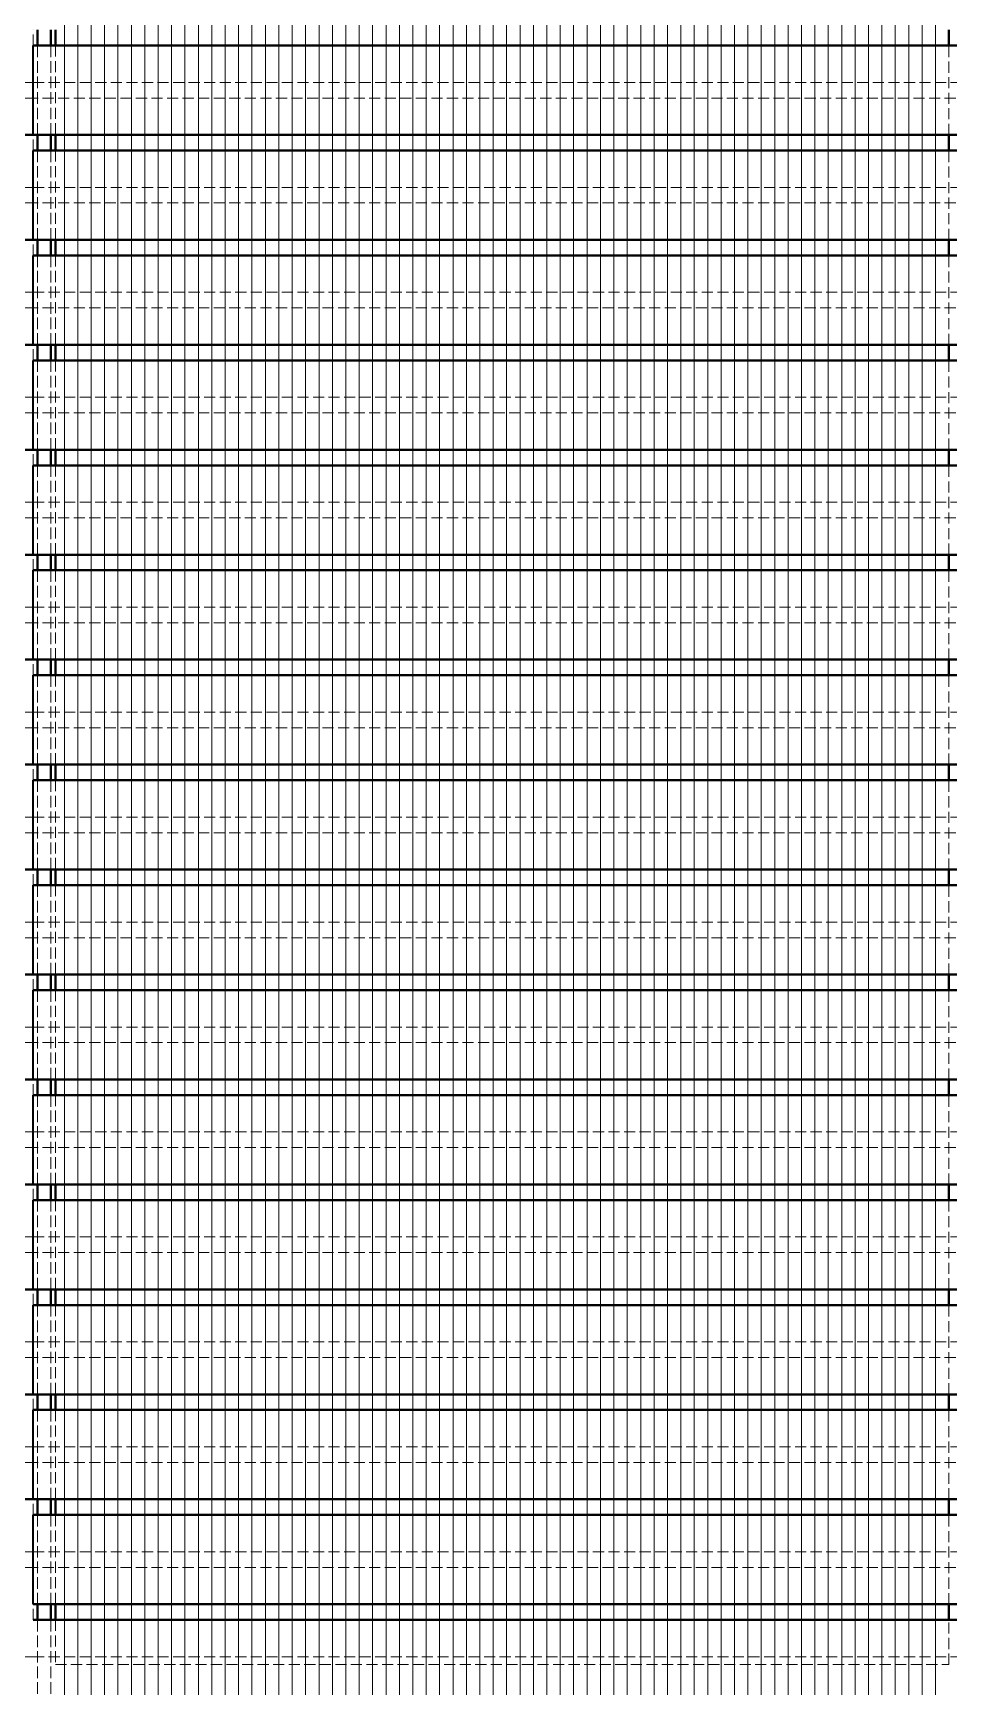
# Model space of a CAD drawing. Header units: millimetres. Extents: x 0 to 630, y 0 to 446.
# Drawn here: x 40.88 to 61.38, y 137.94 to 174.97 of the extents above; entities that cross this region are included whole.
import ezdxf

# ---------------------------------------------------------------- set-up
doc = ezdxf.new("R2010")
doc.units = ezdxf.units.MM
doc.header["$LTSCALE"] = 1.5
doc.linetypes.add('DASHED', pattern=[0.2067, 0.1654, -0.0413])
for name, color, linetype, lineweight, true_color in [('가려진 것(ISO)', 2, 'DASHED', 18, 0xffff00), ('가려진 좁은 것(ISO)', 2, 'DASHED', 18, 0xffff00), ('가시적인 것(ISO)', 3, 'Continuous', 40, 0x00ff00), ('가시적인 좁은 것(ISO)', 3, 'Continuous', 35, 0x00ff00)]:
    doc.layers.add(name, color=color, linetype=linetype, lineweight=lineweight, true_color=true_color)

msp = doc.modelspace()

# ---------------------------------------------------------------- linework, layer by layer
at = {"layer": '가려진 것(ISO)'}
for p, q in [((41.585, 238.444), (41.585, 137.444)), ((41.585, 137.444), (41.585, 238.444)), ((41.885, 238.444), (41.885, 137.444)), ((41.885, 137.444), (41.885, 238.444)), ((42.185, 238.444), (42.185, 137.444)), ((42.185, 137.444), (42.185, 238.444)), ((42.485, 238.444), (42.485, 137.444)), ((42.485, 137.444), (42.485, 238.444)), ((42.785, 238.444), (42.785, 137.444)), ((42.785, 137.444), (42.785, 238.444)), ((43.085, 238.444), (43.085, 137.444)), ((43.085, 137.444), (43.085, 238.444)), ((43.385, 238.444), (43.385, 137.444)), ((43.385, 137.444), (43.385, 238.444)), ((43.685, 238.444), (43.685, 137.444)), ((43.685, 137.444), (43.685, 238.444)), ((43.985, 238.444), (43.985, 137.444)), ((43.985, 137.444), (43.985, 238.444)), ((44.285, 238.444), (44.285, 137.444)), ((44.285, 137.444), (44.285, 238.444)), ((44.585, 238.444), (44.585, 137.444)), ((44.585, 137.444), (44.585, 238.444)), ((44.885, 238.444), (44.885, 137.444)), ((44.885, 137.444), (44.885, 238.444)), ((45.185, 238.444), (45.185, 137.444)), ((45.185, 137.444), (45.185, 238.444)), ((45.485, 238.444), (45.485, 137.444)), ((45.485, 137.444), (45.485, 238.444)), ((45.785, 238.444), (45.785, 137.444)), ((45.785, 137.444), (45.785, 238.444)), ((46.085, 238.444), (46.085, 137.444)), ((46.085, 137.444), (46.085, 238.444)), ((46.385, 238.444), (46.385, 137.444)), ((46.385, 137.444), (46.385, 238.444)), ((46.685, 238.444), (46.685, 137.444)), ((46.685, 137.444), (46.685, 238.444)), ((46.985, 238.444), (46.985, 137.444)), ((46.985, 137.444), (46.985, 238.444)), ((47.285, 238.444), (47.285, 137.444)), ((47.285, 137.444), (47.285, 238.444)), ((47.585, 238.444), (47.585, 137.444)), ((47.585, 137.444), (47.585, 238.444)), ((47.885, 238.444), (47.885, 137.444)), ((47.885, 137.444), (47.885, 238.444)), ((48.185, 238.444), (48.185, 137.444)), ((48.185, 137.444), (48.185, 238.444)), ((48.485, 238.444), (48.485, 137.444)), ((48.485, 137.444), (48.485, 238.444)), ((48.785, 238.444), (48.785, 137.444)), ((48.785, 137.444), (48.785, 238.444)), ((49.085, 238.444), (49.085, 137.444)), ((49.085, 137.444), (49.085, 238.444)), ((49.385, 238.444), (49.385, 137.444)), ((49.385, 137.444), (49.385, 238.444)), ((49.685, 238.444), (49.685, 137.444)), ((49.685, 137.444), (49.685, 238.444)), ((49.985, 238.444), (49.985, 137.444)), ((49.985, 137.444), (49.985, 238.444)), ((50.285, 238.444), (50.285, 137.444)), ((50.285, 137.444), (50.285, 238.444)), ((50.585, 238.444), (50.585, 137.444)), ((50.585, 137.444), (50.585, 238.444)), ((50.885, 238.444), (50.885, 137.444)), ((50.885, 137.444), (50.885, 238.444)), ((51.185, 238.444), (51.185, 137.444)), ((51.185, 137.444), (51.185, 238.444)), ((51.485, 238.444), (51.485, 137.444)), ((51.485, 137.444), (51.485, 238.444)), ((51.785, 238.444), (51.785, 137.444)), ((51.785, 137.444), (51.785, 238.444)), ((52.085, 238.444), (52.085, 137.444)), ((52.085, 137.444), (52.085, 238.444)), ((52.385, 238.444), (52.385, 137.444)), ((52.385, 137.444), (52.385, 238.444)), ((52.685, 238.444), (52.685, 137.444)), ((52.685, 137.444), (52.685, 238.444)), ((52.985, 238.444), (52.985, 137.444)), ((52.985, 137.444), (52.985, 238.444)), ((53.285, 238.444), (53.285, 137.444)), ((53.285, 137.444), (53.285, 238.444)), ((53.585, 238.444), (53.585, 137.444)), ((53.585, 137.444), (53.585, 238.444)), ((53.885, 238.444), (53.885, 137.444)), ((53.885, 137.444), (53.885, 238.444)), ((54.185, 238.444), (54.185, 137.444)), ((54.185, 137.444), (54.185, 238.444)), ((54.485, 238.444), (54.485, 137.444)), ((54.485, 137.444), (54.485, 238.444)), ((54.785, 238.444), (54.785, 137.444)), ((54.785, 137.444), (54.785, 238.444)), ((55.085, 238.444), (55.085, 137.444)), ((55.085, 137.444), (55.085, 238.444)), ((55.385, 238.444), (55.385, 137.444)), ((55.385, 137.444), (55.385, 238.444)), ((55.685, 238.444), (55.685, 137.444)), ((55.685, 137.444), (55.685, 238.444)), ((55.985, 238.444), (55.985, 137.444)), ((55.985, 137.444), (55.985, 238.444)), ((56.285, 238.444), (56.285, 137.444)), ((56.285, 137.444), (56.285, 238.444)), ((56.585, 238.444), (56.585, 137.444)), ((56.585, 137.444), (56.585, 238.444)), ((56.885, 238.444), (56.885, 137.444)), ((56.885, 137.444), (56.885, 238.444)), ((57.185, 238.444), (57.185, 137.444)), ((57.185, 137.444), (57.185, 238.444)), ((57.485, 238.444), (57.485, 137.444)), ((57.485, 137.444), (57.485, 238.444)), ((57.785, 238.444), (57.785, 137.444)), ((57.785, 137.444), (57.785, 238.444)), ((58.085, 238.444), (58.085, 137.444)), ((58.085, 137.444), (58.085, 238.444)), ((58.385, 238.444), (58.385, 137.444)), ((58.385, 137.444), (58.385, 238.444)), ((58.685, 238.444), (58.685, 137.444)), ((58.685, 137.444), (58.685, 238.444)), ((58.985, 238.444), (58.985, 137.444)), ((58.985, 137.444), (58.985, 238.444)), ((59.285, 238.444), (59.285, 137.444)), ((59.285, 137.444), (59.285, 238.444)), ((59.585, 238.444), (59.585, 137.444)), ((59.585, 137.444), (59.585, 238.444)), ((59.885, 238.444), (59.885, 137.444)), ((59.885, 137.444), (59.885, 238.444)), ((60.185, 238.444), (60.185, 137.444)), ((60.185, 137.444), (60.185, 238.444)), ((60.485, 238.444), (60.485, 137.444)), ((60.485, 137.444), (60.485, 238.444)), ((60.785, 238.444), (60.785, 137.444)), ((60.785, 137.444), (60.785, 238.444)), ((61.085, 238.444), (61.085, 137.444)), ((61.085, 137.444), (61.085, 238.444)), ((40.985, 174.694), (40.985, 172.694)), ((40.985, 172.694), (40.985, 174.694)), ((41.285, 174.694), (41.285, 172.694)), ((41.285, 172.694), (41.285, 174.694)), ((41.385, 174.694), (41.385, 172.694)), ((61.385, 172.694), (61.385, 174.694)), ((40.985, 172.344), (40.985, 170.344)), ((40.985, 170.344), (40.985, 172.344)), ((41.285, 172.344), (41.285, 170.344)), ((41.285, 170.344), (41.285, 172.344)), ((41.385, 172.344), (41.385, 170.344)), ((61.385, 170.344), (61.385, 172.344)), ((40.985, 169.994), (40.985, 167.994)), ((40.985, 167.994), (40.985, 169.994)), ((41.285, 169.994), (41.285, 167.994)), ((41.285, 167.994), (41.285, 169.994)), ((41.385, 169.994), (41.385, 167.994)), ((61.385, 167.994), (61.385, 169.994)), ((40.985, 167.644), (40.985, 165.644)), ((40.985, 165.644), (40.985, 167.644)), ((41.285, 167.644), (41.285, 165.644)), ((41.285, 165.644), (41.285, 167.644)), ((41.385, 167.644), (41.385, 165.644)), ((61.385, 165.644), (61.385, 167.644)), ((40.985, 165.294), (40.985, 163.294)), ((40.985, 163.294), (40.985, 165.294)), ((41.285, 165.294), (41.285, 163.294)), ((41.285, 163.294), (41.285, 165.294)), ((41.385, 165.294), (41.385, 163.294)), ((61.385, 163.294), (61.385, 165.294)), ((40.985, 162.944), (40.985, 160.944)), ((40.985, 160.944), (40.985, 162.944)), ((41.285, 162.944), (41.285, 160.944)), ((41.285, 160.944), (41.285, 162.944)), ((41.385, 162.944), (41.385, 160.944)), ((61.385, 160.944), (61.385, 162.944)), ((40.985, 160.594), (40.985, 158.594)), ((40.985, 158.594), (40.985, 160.594)), ((41.285, 160.594), (41.285, 158.594)), ((41.285, 158.594), (41.285, 160.594)), ((41.385, 160.594), (41.385, 158.594)), ((61.385, 158.594), (61.385, 160.594)), ((40.985, 158.244), (40.985, 156.244)), ((40.985, 156.244), (40.985, 158.244)), ((41.285, 158.244), (41.285, 156.244)), ((41.285, 156.244), (41.285, 158.244)), ((41.385, 158.244), (41.385, 156.244)), ((61.385, 156.244), (61.385, 158.244)), ((40.985, 155.894), (40.985, 153.894)), ((40.985, 153.894), (40.985, 155.894)), ((41.285, 155.894), (41.285, 153.894)), ((41.285, 153.894), (41.285, 155.894)), ((41.385, 155.894), (41.385, 153.894)), ((61.385, 153.894), (61.385, 155.894)), ((40.985, 153.544), (40.985, 151.544)), ((40.985, 151.544), (40.985, 153.544)), ((41.285, 153.544), (41.285, 151.544)), ((41.285, 151.544), (41.285, 153.544)), ((41.385, 153.544), (41.385, 151.544)), ((61.385, 151.544), (61.385, 153.544)), ((40.985, 151.194), (40.985, 149.194)), ((40.985, 149.194), (40.985, 151.194)), ((41.285, 151.194), (41.285, 149.194)), ((41.285, 149.194), (41.285, 151.194)), ((41.385, 151.194), (41.385, 149.194)), ((61.385, 149.194), (61.385, 151.194)), ((40.985, 148.844), (40.985, 146.844)), ((40.985, 146.844), (40.985, 148.844)), ((41.285, 148.844), (41.285, 146.844)), ((41.285, 146.844), (41.285, 148.844)), ((41.385, 148.844), (41.385, 146.844)), ((61.385, 146.844), (61.385, 148.844)), ((40.985, 146.494), (40.985, 144.494)), ((40.985, 144.494), (40.985, 146.494)), ((41.285, 146.494), (41.285, 144.494)), ((41.285, 144.494), (41.285, 146.494)), ((41.385, 146.494), (41.385, 144.494)), ((61.385, 144.494), (61.385, 146.494)), ((40.985, 144.144), (40.985, 142.144)), ((40.985, 142.144), (40.985, 144.144)), ((41.285, 144.144), (41.285, 142.144)), ((41.285, 142.144), (41.285, 144.144)), ((41.385, 144.144), (41.385, 142.144)), ((61.385, 142.144), (61.385, 144.144)), ((40.985, 141.794), (40.985, 139.794)), ((40.985, 139.794), (40.985, 141.794)), ((41.285, 141.794), (41.285, 139.794)), ((41.285, 139.794), (41.285, 141.794)), ((41.385, 141.794), (41.385, 139.794)), ((61.385, 139.794), (61.385, 141.794)), ((40.985, 139.444), (40.985, 137.444)), ((40.985, 137.444), (40.985, 139.444)), ((41.285, 139.444), (41.285, 137.444)), ((41.285, 137.444), (41.285, 139.444)), ((41.385, 139.444), (41.385, 138.444)), ((61.385, 138.444), (61.385, 139.444)), ((41.385, 138.444), (61.385, 138.444))]:
    msp.add_line(p, q, dxfattribs=at)
at = {"layer": '가려진 것(ISO)', "color": 1, "true_color": 0xff0000}
for p, q in [((30.885, 173.869), (40.885, 173.869)), ((40.885, 173.869), (61.885, 173.869)), ((40.885, 173.519), (30.885, 173.519)), ((61.885, 173.519), (40.885, 173.519)), ((30.885, 171.519), (40.885, 171.519)), ((40.885, 171.519), (61.885, 171.519)), ((40.885, 171.169), (30.885, 171.169)), ((61.885, 171.169), (40.885, 171.169)), ((30.885, 169.169), (40.885, 169.169)), ((40.885, 169.169), (61.885, 169.169)), ((40.885, 168.819), (30.885, 168.819)), ((61.885, 168.819), (40.885, 168.819)), ((30.885, 166.819), (40.885, 166.819)), ((40.885, 166.819), (61.885, 166.819)), ((40.885, 166.469), (30.885, 166.469)), ((61.885, 166.469), (40.885, 166.469)), ((30.885, 164.469), (40.885, 164.469)), ((40.885, 164.469), (61.885, 164.469)), ((40.885, 164.119), (30.885, 164.119)), ((61.885, 164.119), (40.885, 164.119)), ((30.885, 162.119), (40.885, 162.119)), ((40.885, 162.119), (61.885, 162.119)), ((40.885, 161.769), (30.885, 161.769)), ((61.885, 161.769), (40.885, 161.769)), ((30.885, 159.769), (40.885, 159.769)), ((40.885, 159.769), (61.885, 159.769)), ((40.885, 159.419), (30.885, 159.419)), ((61.885, 159.419), (40.885, 159.419)), ((30.885, 157.419), (40.885, 157.419)), ((40.885, 157.419), (61.885, 157.419)), ((40.885, 157.069), (30.885, 157.069)), ((61.885, 157.069), (40.885, 157.069)), ((30.885, 155.069), (40.885, 155.069)), ((40.885, 155.069), (61.885, 155.069)), ((40.885, 154.719), (30.885, 154.719)), ((61.885, 154.719), (40.885, 154.719)), ((30.885, 152.719), (40.885, 152.719)), ((40.885, 152.719), (61.885, 152.719)), ((40.885, 152.369), (30.885, 152.369)), ((61.885, 152.369), (40.885, 152.369)), ((30.885, 150.369), (40.885, 150.369)), ((40.885, 150.369), (61.885, 150.369)), ((40.885, 150.019), (30.885, 150.019)), ((61.885, 150.019), (40.885, 150.019)), ((30.885, 148.019), (40.885, 148.019)), ((40.885, 148.019), (61.885, 148.019)), ((40.885, 147.669), (30.885, 147.669)), ((61.885, 147.669), (40.885, 147.669)), ((30.885, 145.669), (40.885, 145.669)), ((40.885, 145.669), (61.885, 145.669)), ((40.885, 145.319), (30.885, 145.319)), ((61.885, 145.319), (40.885, 145.319)), ((30.885, 143.319), (40.885, 143.319)), ((40.885, 143.319), (61.885, 143.319)), ((40.885, 142.969), (30.885, 142.969)), ((61.885, 142.969), (40.885, 142.969)), ((30.885, 140.969), (40.885, 140.969)), ((40.885, 140.969), (61.885, 140.969)), ((40.885, 140.619), (30.885, 140.619)), ((61.885, 140.619), (40.885, 140.619)), ((30.885, 138.619), (40.885, 138.619)), ((40.885, 138.619), (61.885, 138.619))]:
    msp.add_line(p, q, dxfattribs=at)
at = {"layer": '가려진 좁은 것(ISO)', "color": 1, "true_color": 0xff0000}
for p, q in [((40.885, 174.694), (40.885, 175.044)), ((40.885, 172.344), (40.885, 172.694)), ((40.885, 169.994), (40.885, 170.344)), ((40.885, 167.644), (40.885, 167.994)), ((40.885, 165.294), (40.885, 165.644)), ((40.885, 162.944), (40.885, 163.294)), ((40.885, 160.594), (40.885, 160.944)), ((40.885, 158.244), (40.885, 158.594)), ((40.885, 155.894), (40.885, 156.244)), ((40.885, 153.544), (40.885, 153.894)), ((40.885, 151.194), (40.885, 151.544)), ((40.885, 148.844), (40.885, 149.194)), ((40.885, 146.494), (40.885, 146.844)), ((40.885, 144.144), (40.885, 144.494)), ((40.885, 141.794), (40.885, 142.144)), ((40.885, 139.444), (40.885, 139.794))]:
    msp.add_line(p, q, dxfattribs=at)
at = {"layer": '가시적인 것(ISO)'}
for p, q in [((40.985, 175.044), (40.985, 174.694)), ((40.985, 174.694), (40.985, 175.044)), ((41.285, 175.044), (41.285, 174.694)), ((41.285, 174.694), (41.285, 175.044)), ((41.385, 175.044), (41.385, 174.694)), ((61.385, 174.694), (61.385, 175.044)), ((40.985, 172.694), (40.985, 172.344)), ((40.985, 172.344), (40.985, 172.694)), ((41.285, 172.694), (41.285, 172.344)), ((41.285, 172.344), (41.285, 172.694)), ((41.385, 172.694), (41.385, 172.344)), ((61.385, 172.344), (61.385, 172.694)), ((40.985, 170.344), (40.985, 169.994)), ((40.985, 169.994), (40.985, 170.344)), ((41.285, 170.344), (41.285, 169.994)), ((41.285, 169.994), (41.285, 170.344)), ((41.385, 170.344), (41.385, 169.994)), ((61.385, 169.994), (61.385, 170.344)), ((40.985, 167.994), (40.985, 167.644)), ((40.985, 167.644), (40.985, 167.994)), ((41.285, 167.994), (41.285, 167.644)), ((41.285, 167.644), (41.285, 167.994)), ((41.385, 167.994), (41.385, 167.644)), ((61.385, 167.644), (61.385, 167.994)), ((40.985, 165.644), (40.985, 165.294)), ((40.985, 165.294), (40.985, 165.644)), ((41.285, 165.644), (41.285, 165.294)), ((41.285, 165.294), (41.285, 165.644)), ((41.385, 165.644), (41.385, 165.294)), ((61.385, 165.294), (61.385, 165.644)), ((40.985, 163.294), (40.985, 162.944)), ((40.985, 162.944), (40.985, 163.294)), ((41.285, 163.294), (41.285, 162.944)), ((41.285, 162.944), (41.285, 163.294)), ((41.385, 163.294), (41.385, 162.944)), ((61.385, 162.944), (61.385, 163.294)), ((40.985, 160.944), (40.985, 160.594)), ((40.985, 160.594), (40.985, 160.944)), ((41.285, 160.944), (41.285, 160.594)), ((41.285, 160.594), (41.285, 160.944)), ((41.385, 160.944), (41.385, 160.594)), ((61.385, 160.594), (61.385, 160.944)), ((40.985, 158.594), (40.985, 158.244)), ((40.985, 158.244), (40.985, 158.594)), ((41.285, 158.594), (41.285, 158.244)), ((41.285, 158.244), (41.285, 158.594)), ((41.385, 158.594), (41.385, 158.244)), ((61.385, 158.244), (61.385, 158.594)), ((40.985, 156.244), (40.985, 155.894)), ((40.985, 155.894), (40.985, 156.244)), ((41.285, 156.244), (41.285, 155.894)), ((41.285, 155.894), (41.285, 156.244)), ((41.385, 156.244), (41.385, 155.894)), ((61.385, 155.894), (61.385, 156.244)), ((40.985, 153.894), (40.985, 153.544)), ((40.985, 153.544), (40.985, 153.894)), ((41.285, 153.894), (41.285, 153.544)), ((41.285, 153.544), (41.285, 153.894)), ((41.385, 153.894), (41.385, 153.544)), ((61.385, 153.544), (61.385, 153.894)), ((40.985, 151.544), (40.985, 151.194)), ((40.985, 151.194), (40.985, 151.544)), ((41.285, 151.544), (41.285, 151.194)), ((41.285, 151.194), (41.285, 151.544)), ((41.385, 151.544), (41.385, 151.194)), ((61.385, 151.194), (61.385, 151.544)), ((40.985, 149.194), (40.985, 148.844)), ((40.985, 148.844), (40.985, 149.194)), ((41.285, 149.194), (41.285, 148.844)), ((41.285, 148.844), (41.285, 149.194)), ((41.385, 149.194), (41.385, 148.844)), ((61.385, 148.844), (61.385, 149.194)), ((40.985, 146.844), (40.985, 146.494)), ((40.985, 146.494), (40.985, 146.844)), ((41.285, 146.844), (41.285, 146.494)), ((41.285, 146.494), (41.285, 146.844)), ((41.385, 146.844), (41.385, 146.494)), ((61.385, 146.494), (61.385, 146.844)), ((40.985, 144.494), (40.985, 144.144)), ((40.985, 144.144), (40.985, 144.494)), ((41.285, 144.494), (41.285, 144.144)), ((41.285, 144.144), (41.285, 144.494)), ((41.385, 144.494), (41.385, 144.144)), ((61.385, 144.144), (61.385, 144.494)), ((40.985, 142.144), (40.985, 141.794)), ((40.985, 141.794), (40.985, 142.144)), ((41.285, 142.144), (41.285, 141.794)), ((41.285, 141.794), (41.285, 142.144)), ((41.385, 142.144), (41.385, 141.794)), ((61.385, 141.794), (61.385, 142.144)), ((40.985, 139.794), (40.985, 139.444)), ((40.985, 139.444), (40.985, 139.794)), ((41.285, 139.794), (41.285, 139.444)), ((41.285, 139.444), (41.285, 139.794)), ((41.385, 139.794), (41.385, 139.444)), ((61.385, 139.444), (61.385, 139.794))]:
    msp.add_line(p, q, dxfattribs=at)
at = {"layer": '가시적인 것(ISO)', "color": 1, "true_color": 0xff0000}
for p, q in [((61.885, 174.694), (40.885, 174.694)), ((40.885, 172.694), (22.885, 172.694)), ((40.885, 172.694), (61.885, 172.694)), ((61.885, 172.344), (40.885, 172.344)), ((40.885, 170.344), (22.885, 170.344)), ((40.885, 170.344), (61.885, 170.344)), ((61.885, 169.994), (40.885, 169.994)), ((40.885, 167.994), (22.885, 167.994)), ((40.885, 167.994), (61.885, 167.994)), ((61.885, 167.644), (40.885, 167.644)), ((40.885, 165.644), (22.885, 165.644)), ((40.885, 165.644), (61.885, 165.644)), ((61.885, 165.294), (40.885, 165.294)), ((40.885, 163.294), (22.885, 163.294)), ((40.885, 163.294), (61.885, 163.294)), ((61.885, 162.944), (40.885, 162.944)), ((40.885, 160.944), (22.885, 160.944)), ((40.885, 160.944), (61.885, 160.944)), ((61.885, 160.594), (40.885, 160.594)), ((40.885, 158.594), (22.885, 158.594)), ((40.885, 158.594), (61.885, 158.594)), ((61.885, 158.244), (40.885, 158.244)), ((40.885, 156.244), (22.885, 156.244)), ((40.885, 156.244), (61.885, 156.244)), ((61.885, 155.894), (40.885, 155.894)), ((40.885, 153.894), (22.885, 153.894)), ((40.885, 153.894), (61.885, 153.894)), ((61.885, 153.544), (40.885, 153.544)), ((40.885, 151.544), (22.885, 151.544)), ((40.885, 151.544), (61.885, 151.544)), ((61.885, 151.194), (40.885, 151.194)), ((40.885, 149.194), (22.885, 149.194)), ((40.885, 149.194), (61.885, 149.194)), ((61.885, 148.844), (40.885, 148.844)), ((40.885, 146.844), (22.885, 146.844)), ((40.885, 146.844), (61.885, 146.844)), ((61.885, 146.494), (40.885, 146.494)), ((40.885, 144.494), (22.885, 144.494)), ((40.885, 144.494), (61.885, 144.494)), ((61.885, 144.144), (40.885, 144.144)), ((40.885, 142.144), (22.885, 142.144)), ((40.885, 142.144), (61.885, 142.144)), ((61.885, 141.794), (40.885, 141.794)), ((40.885, 139.794), (61.885, 139.794)), ((90.885, 139.444), (40.885, 139.444))]:
    msp.add_line(p, q, dxfattribs=at)
at = {"layer": '가시적인 좁은 것(ISO)', "color": 1, "true_color": 0xff0000}
for p, q in [((40.885, 172.694), (40.885, 174.694)), ((40.885, 170.344), (40.885, 172.344)), ((40.885, 167.994), (40.885, 169.994)), ((40.885, 165.644), (40.885, 167.644)), ((40.885, 163.294), (40.885, 165.294)), ((40.885, 160.944), (40.885, 162.944)), ((40.885, 158.594), (40.885, 160.594)), ((40.885, 156.244), (40.885, 158.244)), ((40.885, 153.894), (40.885, 155.894)), ((40.885, 151.544), (40.885, 153.544)), ((40.885, 149.194), (40.885, 151.194)), ((40.885, 146.844), (40.885, 148.844)), ((40.885, 144.494), (40.885, 146.494)), ((40.885, 142.144), (40.885, 144.144)), ((40.885, 139.794), (40.885, 141.794))]:
    msp.add_line(p, q, dxfattribs=at)

doc.saveas('drawing.dxf')
